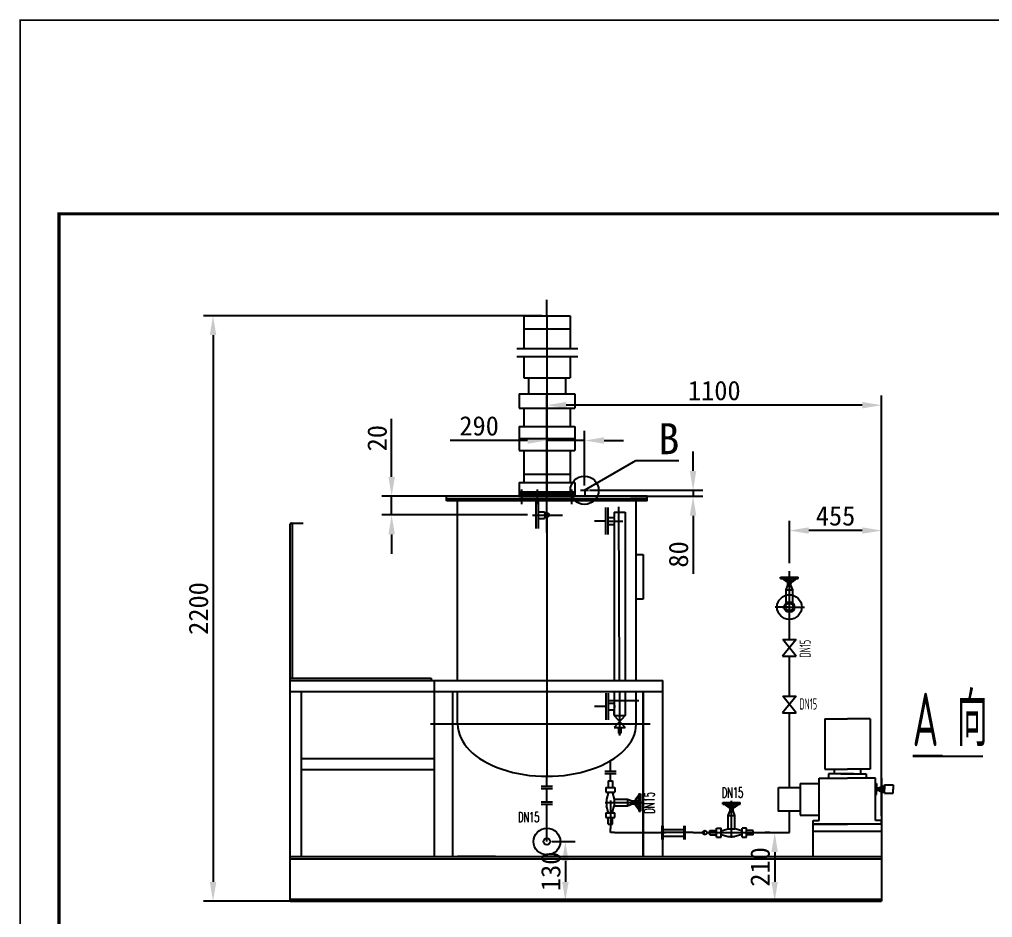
# Model space of a CAD drawing. Header units: millimetres. Extents: x 74 to 371, y 19 to 360.
# Drawn here: x 74.2 to 199.8, y 113.4 to 229.4 of the extents above; entities that cross this region are included whole.
import ezdxf
from ezdxf.enums import TextEntityAlignment as Align

# ---------------------------------------------------------------- set-up
doc = ezdxf.new("R2010")
doc.units = ezdxf.units.MM
doc.header["$PDMODE"] = 35
doc.layers.add('01-轮廓线', color=7, linetype='Continuous', lineweight=35)
doc.styles.add('HZ0', font='romans', dxfattribs={"width": 0.6, "bigfont": 'hztxt0'})
doc.styles.add('S', font='SimSun.ttf')
doc.styles.add('S1', font='isocp.shx', dxfattribs={"width": 0.6, "height": 4.5, "bigfont": 'chinese.shx'})
doc.dimstyles.new('ISO-25', dxfattribs={"dimtxt": 2.5, "dimasz": 2.5, "dimexe": 1.25, "dimexo": 0.625, "dimtad": 1, "dimtxsty": 'Standard', "dimcen": 2.5, "dimadec": 0, "dimazin": 0, "dimtfac": 1, "dimtmove": 0, "dimatfit": 3, "dimfxl": 0, "dimarcsym": 0})

# ---------------------------------------------------------------- blocks, each defined once
blk = doc.blocks.new('*D47')
at = {"color": 0, "lineweight": -2}
for p, q in [((142.24, 163.15), (142.24, 176.26)), ((147.11, 169.21), (147.11, 176.26)), ((139.74, 175.01), (129.74, 175.01)), ((147.11, 175.01), (142.24, 175.01)), ((149.61, 175.01), (152.11, 175.01))]:
    blk.add_line(p, q, dxfattribs=at)
at = {"color": 0}
for points in [[(139.74, 175.43), (139.74, 174.6), (142.24, 175.01)], [(149.61, 175.43), (149.61, 174.6), (147.11, 175.01)]]:
    blk.add_solid(points, dxfattribs=at)
at = {"layer": 'Defpoints', "color": 0}
for p in [(142.24, 175.01), (147.11, 168.59), (142.24, 162.52)]:
    blk.add_point(p, dxfattribs=at)
at = {"color": 0, "insert": (133.49, 176.89), "char_height": 2.5, "attachment_point": 5}
blk.add_mtext('\\A1;290', dxfattribs=at)
blk = doc.blocks.new('*D48')
at = {"color": 0, "lineweight": -2}
for p, q in [((173.53, 159.17), (173.53, 164.64)), ((185.44, 126.58), (185.44, 164.64)), ((182.94, 163.39), (176.03, 163.39))]:
    blk.add_line(p, q, dxfattribs=at)
at = {"color": 0}
for points in [[(176.03, 163.81), (176.03, 162.98), (173.53, 163.39)], [(182.94, 163.81), (182.94, 162.98), (185.44, 163.39)]]:
    blk.add_solid(points, dxfattribs=at)
at = {"layer": 'Defpoints', "color": 0}
for p in [(173.53, 163.39), (173.53, 158.54), (185.44, 125.96)]:
    blk.add_point(p, dxfattribs=at)
at = {"color": 0, "insert": (179.49, 165.27), "char_height": 2.5, "attachment_point": 5}
blk.add_mtext('\\A1;455', dxfattribs=at)
blk = doc.blocks.new('*D49')
at = {"color": 0, "lineweight": -2}
for p, q in [((142.24, 171.46), (142.24, 180.82)), ((185.44, 160.21), (185.44, 180.82)), ((182.94, 179.57), (144.74, 179.57))]:
    blk.add_line(p, q, dxfattribs=at)
at = {"color": 0}
for points in [[(144.74, 179.99), (144.74, 179.16), (142.24, 179.57)], [(182.94, 179.99), (182.94, 179.16), (185.44, 179.57)]]:
    blk.add_solid(points, dxfattribs=at)
at = {"layer": 'Defpoints', "color": 0}
for p in [(142.24, 179.57), (142.24, 170.84), (185.44, 159.58)]:
    blk.add_point(p, dxfattribs=at)
at = {"color": 0, "insert": (163.84, 181.45), "char_height": 2.5, "attachment_point": 5}
blk.add_mtext('\\A1;1100', dxfattribs=at)
blk = doc.blocks.new('*D50')
at = {"color": 0, "lineweight": -2}
for p, q in [((142.86, 123.25), (145.87, 123.25)), ((144.62, 120.75), (144.62, 118.04)), ((142.86, 115.54), (145.87, 115.54))]:
    blk.add_line(p, q, dxfattribs=at)
at = {"color": 0}
for points in [[(144.21, 120.75), (145.04, 120.75), (144.62, 123.25)], [(144.21, 118.04), (145.04, 118.04), (144.62, 115.54)]]:
    blk.add_solid(points, dxfattribs=at)
at = {"layer": 'Defpoints', "color": 0}
for p in [(142.24, 123.25), (142.24, 115.54), (144.62, 115.54)]:
    blk.add_point(p, dxfattribs=at)
at = {"color": 0, "insert": (142.75, 119.4), "char_height": 2.5, "attachment_point": 5, "rotation": 90}
blk.add_mtext('\\A1;130', dxfattribs=at)
blk = doc.blocks.new('*D51')
at = {"color": 0, "lineweight": -2}
for p, q in [((161.1, 171.09), (161.1, 173.59)), ((147.74, 168.59), (162.35, 168.59)), ((161.1, 168.59), (161.1, 167.81)), ((153.02, 167.81), (162.35, 167.81)), ((161.1, 165.31), (161.1, 157.81))]:
    blk.add_line(p, q, dxfattribs=at)
at = {"color": 0}
for points in [[(160.68, 171.09), (161.52, 171.09), (161.1, 168.59)], [(160.68, 165.31), (161.52, 165.31), (161.1, 167.81)]]:
    blk.add_solid(points, dxfattribs=at)
at = {"layer": 'Defpoints', "color": 0}
for p in [(147.11, 168.59), (152.39, 167.81), (161.1, 167.81)]:
    blk.add_point(p, dxfattribs=at)
at = {"color": 0, "insert": (159.23, 160.31), "char_height": 2.5, "attachment_point": 5, "rotation": 90}
blk.add_mtext('\\A1;80', dxfattribs=at)
blk = doc.blocks.new('*D52')
at = {"color": 0, "lineweight": -2}
for p, q in [((141.61, 191.12), (97.9, 191.12)), ((99.15, 188.62), (99.15, 118.04)), ((119.18, 115.54), (97.9, 115.54))]:
    blk.add_line(p, q, dxfattribs=at)
at = {"color": 0}
for points in [[(98.74, 188.62), (99.57, 188.62), (99.15, 191.12)], [(98.74, 118.04), (99.57, 118.04), (99.15, 115.54)]]:
    blk.add_solid(points, dxfattribs=at)
at = {"layer": 'Defpoints', "color": 0}
for p in [(142.24, 191.12), (99.15, 115.54), (119.8, 115.54)]:
    blk.add_point(p, dxfattribs=at)
at = {"color": 0, "insert": (97.28, 153.33), "char_height": 2.5, "attachment_point": 5, "rotation": 90}
blk.add_mtext('\\A1;2200', dxfattribs=at)
blk = doc.blocks.new('*D39')
at = {"color": 0, "lineweight": -2}
for p, q in [((122.2, 170.31), (122.2, 177.81)), ((136.03, 167.81), (120.95, 167.81)), ((122.2, 165.4), (122.2, 167.81)), ((139.73, 165.4), (120.95, 165.4)), ((122.2, 162.9), (122.2, 160.4))]:
    blk.add_line(p, q, dxfattribs=at)
at = {"color": 0}
for points in [[(121.79, 170.31), (122.62, 170.31), (122.2, 167.81)], [(121.79, 162.9), (122.62, 162.9), (122.2, 165.4)]]:
    blk.add_solid(points, dxfattribs=at)
at = {"layer": 'Defpoints', "color": 0}
for p in [(122.2, 167.81), (136.65, 167.81), (140.36, 165.4)]:
    blk.add_point(p, dxfattribs=at)
at = {"color": 0, "insert": (120.33, 175.31), "char_height": 2.5, "attachment_point": 5, "rotation": 90}
blk.add_mtext('\\A1;20', dxfattribs=at)
blk = doc.blocks.new('*D40')
at = {"color": 0, "lineweight": -2}
for p, q in [((171.01, 124.4), (170.39, 124.4)), ((171.64, 121.9), (171.64, 118.04)), ((171.01, 115.54), (170.39, 115.54))]:
    blk.add_line(p, q, dxfattribs=at)
at = {"color": 0}
for points in [[(171.22, 121.9), (172.05, 121.9), (171.64, 124.4)], [(171.22, 118.04), (172.05, 118.04), (171.64, 115.54)]]:
    blk.add_solid(points, dxfattribs=at)
at = {"layer": 'Defpoints', "color": 0}
for p in [(171.64, 124.4), (171.64, 115.54), (171.64, 115.54)]:
    blk.add_point(p, dxfattribs=at)
at = {"color": 0, "insert": (169.76, 119.97), "char_height": 2.5, "attachment_point": 5, "rotation": 90}
blk.add_mtext('\\A1;210', dxfattribs=at)

msp = doc.modelspace()

# ---------------------------------------------------------------- linework, layer by layer
at = {"color": 0}
for p, q in [((142.237, 191.122), (142.237, 193.185)), ((139.246, 191.122), (139.246, 186.874)), ((139.246, 191.122), (145.228, 191.122)), ((142.237, 191.122), (142.237, 167.815)), ((145.228, 191.122), (145.228, 186.874)), ((139.246, 189.436), (145.228, 189.436)), ((138.364, 186.874), (146.237, 186.874)), ((138.364, 185.864), (146.237, 185.864)), ((139.246, 185.864), (139.246, 183.087)), ((145.228, 185.864), (145.228, 183.087)), ((139.246, 183.087), (145.228, 183.087)), ((139.845, 183.087), (139.845, 181.021)), ((144.63, 183.087), (144.63, 181.021)), ((138.648, 181.034), (138.648, 179.207)), ((138.648, 181.034), (145.826, 181.034)), ((138.648, 181.021), (138.648, 179.194)), ((138.648, 181.021), (145.826, 181.021)), ((145.826, 181.034), (145.826, 179.207)), ((145.826, 181.021), (145.826, 179.194)), ((138.648, 179.207), (145.826, 179.207)), ((138.648, 179.194), (145.826, 179.194)), ((139.246, 179.207), (139.246, 176.836)), ((139.246, 179.194), (139.246, 177.804)), ((145.228, 179.207), (145.228, 176.836)), ((145.228, 179.194), (145.228, 177.804)), ((138.648, 176.836), (138.648, 173.74)), ((138.648, 176.836), (145.826, 176.836)), ((145.826, 176.836), (145.826, 173.74)), ((138.648, 175.291), (145.826, 175.291)), ((138.648, 173.74), (145.826, 173.74)), ((139.246, 173.74), (139.246, 169.612)), ((145.228, 173.74), (145.228, 169.612)), ((147.091, 168.586), (153.726, 172.417)), ((153.726, 172.417), (159.258, 172.417)), ((138.648, 169.612), (138.648, 167.815)), ((138.648, 169.612), (145.826, 169.612)), ((139.357, 170.672), (145.117, 170.672)), ((145.826, 169.612), (145.826, 167.815)), ((138.648, 168.368), (145.826, 168.368)), ((139.013, 166.792), (139.013, 168.681)), ((141.029, 166.792), (141.029, 168.681)), ((141.029, 166.792), (141.029, 168.681)), ((145.462, 166.792), (145.462, 168.681)), ((146.587, 168.586), (147.595, 168.586)), ((147.114, 168.586), (147.114, 167.815)), ((145.664, 167.815), (129.277, 167.815)), ((155.197, 167.815), (129.277, 167.815)), ((129.277, 167.216), (129.277, 167.815)), ((129.277, 167.515), (145.664, 167.515)), ((145.664, 167.216), (129.277, 167.216)), ((155.197, 167.216), (129.277, 167.216)), ((130.717, 144.055), (130.717, 167.216)), ((138.648, 168.114), (145.826, 168.114)), ((138.648, 167.815), (145.826, 167.815)), ((140.869, 163.641), (140.869, 167.097)), ((141.157, 163.641), (141.157, 167.097)), ((145.664, 167.515), (155.197, 167.515)), ((153.757, 144.055), (153.757, 167.216)), ((155.197, 167.216), (155.197, 167.815)), ((141.157, 165.801), (141.933, 165.801)), ((149.842, 162.895), (149.842, 166.351)), ((150.13, 162.895), (150.13, 166.351)), ((150.907, 165.775), (150.907, 165.055)), ((150.907, 165.775), (152.347, 165.775)), ((151.483, 166.465), (151.583, 144.055)), ((152.347, 165.775), (152.347, 144.055)), ((140.36, 165.396), (144.262, 165.396)), ((141.157, 164.937), (141.933, 164.937)), ((142.237, 165.396), (142.237, 131.671)), ((149.842, 164.623), (148.402, 164.623)), ((150.13, 165.055), (150.907, 165.055)), ((150.13, 164.623), (152.035, 164.623)), ((109.117, 115.543), (109.117, 164.21)), ((109.261, 164.348), (110.799, 164.348)), ((109.405, 144.343), (109.405, 164.21)), ((150.13, 164.191), (150.907, 164.191)), ((150.907, 164.191), (150.907, 144.055)), ((153.757, 160.309), (154.673, 160.309)), ((154.673, 160.309), (154.673, 154.535)), ((172.405, 157.389), (174.663, 157.389)), ((172.405, 157.187), (172.405, 157.389)), ((172.405, 157.187), (174.663, 157.187)), ((172.597, 157.187), (173.232, 156.715)), ((172.766, 157.187), (173.232, 156.841)), ((173.34, 156.905), (173.34, 157.187)), ((173.534, 153.515), (173.534, 158.141)), ((173.728, 156.905), (173.728, 157.187)), ((174.303, 157.187), (173.837, 156.841)), ((174.472, 157.187), (173.837, 156.715)), ((174.663, 157.187), (174.663, 157.389)), ((173.102, 155.74), (173.34, 156.347)), ((173.102, 154.037), (173.102, 155.74)), ((173.102, 155.74), (173.966, 155.74)), ((173.232, 156.905), (173.837, 156.905)), ((173.232, 156.905), (173.232, 156.674)), ((173.232, 156.674), (173.837, 156.674)), ((173.34, 156.347), (173.34, 156.674)), ((173.34, 156.347), (173.728, 156.347)), ((173.728, 156.347), (173.728, 156.674)), ((173.966, 155.74), (173.728, 156.347)), ((173.837, 156.905), (173.837, 156.674)), ((173.966, 154.037), (173.966, 155.74)), ((154.673, 154.535), (153.757, 154.535)), ((173.534, 153.515), (171.709, 153.515)), ((172.607, 153.515), (174.337, 153.515)), ((173.534, 149.32), (173.534, 153.918)), ((173.534, 152.449), (173.534, 153.515)), ((174.212, 153.515), (175.502, 153.515)), ((173.534, 151.923), (173.534, 152.449)), ((173.534, 149.32), (173.534, 149.541)), ((174.406, 149.32), (172.662, 147.16)), ((174.39, 147.16), (172.678, 149.32)), ((172.678, 149.32), (174.406, 149.32)), ((172.678, 149.32), (174.406, 149.32)), ((172.662, 147.16), (174.39, 147.16)), ((173.534, 142.034), (173.534, 147.16)), ((109.117, 144.343), (127.294, 144.343)), ((109.117, 117.271), (109.117, 144.055)), ((109.117, 144.055), (127.294, 144.055)), ((127.294, 144.343), (127.294, 144.055)), ((127.294, 144.055), (156.115, 144.055)), ((127.694, 144.055), (127.694, 121.303)), ((156.188, 144.055), (157.204, 144.055)), ((157.204, 121.303), (157.204, 144.055)), ((109.117, 142.615), (125.814, 142.615)), ((110.557, 121.303), (110.557, 142.615)), ((125.814, 142.615), (156.188, 142.615)), ((130.076, 142.615), (130.076, 121.303)), ((130.717, 138.416), (130.717, 142.615)), ((149.842, 142.408), (149.842, 138.952)), ((150.13, 142.408), (150.13, 138.952)), ((150.907, 142.615), (150.907, 139.528)), ((151.589, 142.615), (151.615, 136.94)), ((152.347, 142.615), (152.347, 139.528)), ((153.757, 138.416), (153.757, 142.615)), ((154.675, 142.615), (154.675, 121.303)), ((154.675, 121.303), (154.675, 142.615)), ((156.188, 142.615), (157.204, 142.615)), ((174.406, 142.034), (172.662, 139.874)), ((174.39, 139.874), (172.678, 142.034)), ((172.678, 142.034), (174.406, 142.034)), ((172.678, 142.034), (174.406, 142.034)), ((149.842, 140.68), (148.402, 140.68)), ((150.13, 141.112), (150.907, 141.112)), ((150.219, 141.462), (154.121, 141.462)), ((150.13, 140.248), (150.907, 140.248)), ((150.907, 139.528), (150.907, 140.248)), ((150.907, 139.528), (152.347, 139.528)), ((150.907, 139.528), (152.347, 137.963)), ((152.347, 139.528), (150.907, 137.963)), ((172.662, 139.874), (174.39, 139.874)), ((173.534, 135.414), (173.534, 139.874)), ((155.571, 138.416), (127.216, 138.416)), ((178.089, 139.09), (181.014, 139.09)), ((178.089, 139.09), (178.089, 132.607)), ((183.939, 139.09), (181.014, 139.09)), ((183.939, 139.09), (183.939, 132.607)), ((150.907, 137.963), (152.347, 137.963)), ((151.483, 137.963), (151.483, 137.243)), ((151.483, 137.243), (151.771, 137.243)), ((151.771, 137.963), (151.771, 137.243)), ((173.534, 130.211), (173.534, 135.414)), ((110.557, 133.975), (124.374, 133.975)), ((124.374, 133.975), (127.694, 133.975)), ((150.427, 132.304), (150.427, 133.671)), ((193.185, 134.266), (193.185, 134.266)), ((193.307, 134.266), (198.501, 134.266)), ((110.557, 132.535), (124.374, 132.535)), ((124.374, 132.535), (127.694, 132.535)), ((151.157, 132.304), (149.697, 132.304)), ((151.157, 132.001), (149.697, 132.001)), ((150.427, 131.084), (150.427, 132.001)), ((178.089, 132.607), (181.014, 132.607)), ((181.014, 131.991), (178.597, 131.991)), ((178.597, 131.991), (178.597, 131.44)), ((179.306, 132.607), (179.306, 131.991)), ((180.168, 131.991), (181.014, 131.991)), ((183.939, 132.607), (181.014, 132.607)), ((181.86, 131.991), (181.014, 131.991)), ((181.014, 131.991), (183.43, 131.991)), ((182.721, 132.607), (182.721, 131.991)), ((183.43, 131.991), (183.43, 131.44)), ((142.237, 130.39), (142.237, 131.671)), ((150.139, 131.084), (150.139, 130.22)), ((150.139, 131.084), (150.715, 131.084)), ((150.715, 131.084), (150.715, 130.22)), ((174.921, 130.729), (177.379, 130.729)), ((177.379, 125.957), (177.379, 131.44)), ((177.379, 131.44), (181.014, 131.44)), ((177.379, 126.661), (177.379, 130.729)), ((184.648, 131.44), (181.014, 131.44)), ((184.648, 125.957), (184.648, 131.44)), ((184.65, 130.742), (184.776, 130.742)), ((184.776, 130.742), (184.776, 130.028)), ((185.437, 131.44), (185.437, 121.303)), ((142.967, 130.376), (141.507, 130.376)), ((142.967, 130.073), (141.507, 130.073)), ((142.237, 128.343), (142.237, 130.069)), ((149.851, 130.22), (151.003, 130.22)), ((149.851, 130.22), (149.851, 129.644)), ((149.851, 129.644), (151.003, 129.644)), ((150.139, 129.495), (149.925, 128.722)), ((150.139, 129.644), (150.139, 129.495)), ((150.715, 129.644), (150.715, 129.495)), ((150.715, 129.495), (150.929, 128.722)), ((151.003, 130.22), (151.003, 129.644)), ((154.099, 129.419), (154.099, 127.161)), ((154.099, 129.419), (154.301, 129.419)), ((154.301, 129.419), (154.301, 127.161)), ((184.776, 130.189), (185.031, 130.189)), ((184.776, 129.313), (184.776, 130.028)), ((184.776, 129.866), (185.031, 129.866)), ((185.031, 130.189), (185.263, 130.283)), ((185.031, 130.189), (185.031, 130.028)), ((185.031, 129.866), (185.031, 130.028)), ((185.031, 129.866), (185.263, 129.772)), ((185.263, 130.028), (185.263, 130.283)), ((185.263, 130.283), (185.555, 130.283)), ((185.263, 130.028), (185.263, 129.772)), ((185.263, 129.772), (185.555, 129.772)), ((185.555, 130.283), (185.555, 130.412)), ((185.555, 130.412), (185.812, 130.412)), ((185.555, 130.283), (185.555, 130.028)), ((185.555, 129.772), (185.555, 130.028)), ((185.555, 129.772), (185.555, 129.643)), ((185.555, 129.643), (185.812, 129.643)), ((185.812, 130.412), (185.812, 130.558)), ((185.812, 130.558), (186.914, 130.558)), ((185.812, 130.412), (185.812, 130.028)), ((185.812, 129.643), (185.812, 130.028)), ((185.812, 129.643), (185.812, 129.498)), ((185.812, 129.498), (186.914, 129.498)), ((186.914, 130.558), (186.914, 130.028)), ((186.914, 129.498), (186.914, 130.028)), ((142.967, 128.343), (141.507, 128.343)), ((149.77, 128.29), (154.521, 128.29)), ((149.925, 128.722), (149.925, 127.858)), ((150.427, 128.56), (150.427, 125.208)), ((150.929, 128.722), (152.651, 128.722)), ((150.929, 128.722), (150.929, 127.858)), ((152.651, 128.722), (152.651, 127.858)), ((152.651, 128.722), (153.259, 128.484)), ((152.651, 127.858), (153.259, 128.096)), ((153.259, 128.484), (153.259, 128.096)), ((153.259, 128.484), (153.586, 128.484)), ((153.259, 128.096), (153.586, 128.096)), ((153.817, 128.592), (153.586, 128.592)), ((153.586, 128.592), (153.586, 127.988)), ((154.099, 129.227), (153.627, 128.592)), ((154.099, 129.059), (153.752, 128.592)), ((153.817, 128.592), (153.817, 127.988)), ((153.817, 128.484), (154.099, 128.484)), ((153.817, 128.096), (154.099, 128.096)), ((164.944, 128.07), (164.944, 128.271)), ((164.944, 128.271), (167.202, 128.271)), ((166.073, 123.741), (166.073, 128.491)), ((167.202, 128.07), (167.202, 128.271)), ((184.65, 129.313), (184.776, 129.313)), ((142.967, 128.04), (141.507, 128.04)), ((142.237, 123.249), (142.237, 128.04)), ((149.851, 126.936), (149.851, 126.36)), ((149.851, 126.936), (151.003, 126.936)), ((150.139, 127.085), (149.925, 127.858)), ((150.139, 127.085), (150.139, 126.936)), ((150.715, 127.085), (150.929, 127.858)), ((150.715, 127.085), (150.715, 126.936)), ((150.929, 127.858), (152.651, 127.858)), ((151.003, 126.36), (151.003, 126.936)), ((153.817, 127.988), (153.586, 127.988)), ((154.099, 127.352), (153.627, 127.988)), ((154.099, 127.521), (153.752, 127.988)), ((154.099, 127.161), (154.301, 127.161)), ((164.944, 128.07), (167.202, 128.07)), ((165.135, 128.07), (165.77, 127.597)), ((165.304, 128.07), (165.77, 127.723)), ((165.641, 126.622), (165.879, 127.23)), ((165.77, 127.788), (166.375, 127.788)), ((165.77, 127.788), (165.77, 127.556)), ((165.77, 127.556), (166.375, 127.556)), ((165.879, 127.788), (165.879, 128.07)), ((165.879, 127.23), (165.879, 127.556)), ((165.879, 127.23), (166.266, 127.23)), ((166.266, 127.788), (166.266, 128.07)), ((166.266, 127.23), (166.266, 127.556)), ((166.505, 126.622), (166.266, 127.23)), ((166.841, 128.07), (166.375, 127.723)), ((167.01, 128.07), (166.375, 127.597)), ((166.375, 127.788), (166.375, 127.556)), ((173.534, 124.398), (173.534, 127.178)), ((149.851, 126.36), (151.003, 126.36)), ((150.139, 125.496), (150.139, 126.36)), ((150.715, 125.496), (150.715, 126.36)), ((165.641, 124.9), (165.641, 126.622)), ((165.641, 126.622), (166.505, 126.622)), ((166.505, 124.9), (166.505, 126.622)), ((174.921, 126.661), (177.379, 126.661)), ((176.59, 125.497), (176.59, 125.957)), ((176.59, 125.957), (177.379, 125.957)), ((185.437, 125.957), (184.648, 125.957)), ((185.437, 125.497), (185.437, 125.957)), ((150.139, 125.496), (150.715, 125.496)), ((150.427, 125.496), (150.427, 124.92)), ((150.427, 124.398), (150.427, 124.92)), ((150.965, 124.398), (150.427, 124.398)), ((150.965, 124.398), (157.556, 124.398)), ((160.038, 124.398), (156.93, 124.398)), ((157.06, 125.264), (157.06, 123.531)), ((157.204, 125.264), (157.204, 123.531)), ((157.204, 124.795), (159.894, 124.795)), ((159.894, 125.264), (159.894, 123.531)), ((160.038, 125.264), (160.038, 123.531)), ((161.098, 124.398), (160.038, 124.398)), ((161.098, 124.398), (162.623, 124.398)), ((162.883, 124.398), (163.279, 124.398)), ((163.279, 124.11), (163.279, 124.686)), ((163.279, 124.686), (164.143, 124.686)), ((163.279, 124.398), (168.866, 124.398)), ((164.143, 123.822), (164.143, 124.974)), ((164.143, 124.974), (164.719, 124.974)), ((164.719, 123.822), (164.719, 124.974)), ((164.719, 124.686), (164.868, 124.686)), ((164.868, 124.686), (165.641, 124.9)), ((165.641, 124.9), (166.505, 124.9)), ((167.278, 124.686), (166.505, 124.9)), ((167.278, 124.686), (167.426, 124.686)), ((168.002, 124.974), (167.426, 124.974)), ((167.426, 123.822), (167.426, 124.974)), ((168.002, 123.822), (168.002, 124.974)), ((168.866, 124.686), (168.002, 124.686)), ((168.866, 124.11), (168.866, 124.686)), ((168.866, 124.398), (169.738, 124.398)), ((169.738, 124.398), (173.534, 124.398)), ((185.437, 125.497), (176.59, 125.497)), ((176.59, 121.303), (176.59, 125.497)), ((176.59, 125.497), (181.014, 125.497)), ((176.59, 124.575), (185.437, 124.575)), ((185.437, 125.497), (181.014, 125.497)), ((157.204, 123.964), (159.894, 123.964)), ((163.279, 124.11), (164.143, 124.11)), ((164.143, 123.822), (164.719, 123.822)), ((164.719, 124.11), (164.868, 124.11)), ((164.868, 124.11), (165.641, 123.895)), ((165.641, 123.895), (166.505, 123.895)), ((167.278, 124.11), (166.505, 123.895)), ((167.278, 124.11), (167.426, 124.11)), ((167.426, 123.822), (168.002, 123.822)), ((168.866, 124.11), (168.002, 124.11)), ((109.117, 121.303), (185.437, 121.303)), ((109.117, 121.015), (185.437, 121.015)), ((135.594, 121.303), (130.698, 121.303)), ((185.437, 121.303), (185.437, 115.543)), ((109.117, 115.831), (185.437, 115.831)), ((109.117, 115.543), (185.437, 115.543))]:
    msp.add_line(p, q, dxfattribs=at)
msp.add_line((174.921, 130.729), (174.921, 126.661))
for points, const_width in [([(74.269, 19.261), (371.269, 19.261), (371.269, 229.261), (74.269, 229.261)], 0.2), ([(79.269, 24.261), (366.269, 24.261), (366.269, 204.261), (79.269, 204.261)], 0.4)]:
    msp.add_lwpolyline(points, close=True, dxfattribs=dict(const_width=const_width))
msp.add_lwpolyline([(172.147, 130.211), (174.921, 130.211), (174.921, 127.178), (172.147, 127.178)], close=True, dxfattribs=at)
for centre, radius in [((147.091, 168.586), 1.824), ((142.237, 165.396), 0.277), ((173.534, 153.515), 1.592), ((173.534, 153.515), 0.677), ((173.534, 153.515), 0.502), ((142.237, 123.249), 1.728), ((162.623, 124.398), 0.259), ((142.237, 123.249), 0.432)]:
    msp.add_circle(centre, radius, dxfattribs=at)
for centre, radius, start, end in [((140.943, 165.369), 1.08, 336.42652, 23.57348), ((149.917, 164.623), 1.08, 336.42652, 23.57348), ((109.261, 164.204), 0.144, 2.60008, 177.39992), ((149.917, 140.68), 1.08, 336.42652, 23.57348)]:
    msp.add_arc(centre, radius, start, end, dxfattribs=at)
msp.add_ellipse((142.237, 138.416), major_axis=(-11.52, 0), ratio=0.5857359, start_param=0, end_param=3.1415927, dxfattribs=at)
at = {"layer": '01-轮廓线', "color": 0}
msp.add_line((193.307, 134.266), (189.465, 134.266), dxfattribs=at)

# ---------------------------------------------------------------- texts
at = {"color": 0, "style": 'S'}
msp.add_text('B', height=4, dxfattribs=at).set_placement((157.971, 175.25), align=Align.MIDDLE_CENTER)
at = {"color": 0, "style": 'S1', "width": 0.6}
msp.add_text('DN15', height=1.44, rotation=90, dxfattribs=at).set_placement((176.28, 146.996))
for s, height, p in [('A 向', 6.912, (189.428, 135.563)), ('DN15', 1.44, (174.823, 140.286))]:
    msp.add_text(s, height=height, dxfattribs=at).set_placement(p)
at = {"style": 'HZ0', "width": 0.6}
msp.add_text('DN15', height=1.296, rotation=90, dxfattribs=at).set_placement((156.112, 126.875))
for p in [(164.807, 128.91), (138.505, 125.764)]:
    msp.add_text('DN15', height=1.296, dxfattribs=at).set_placement(p)

# ---------------------------------------------------------------- dimensions: what is measured, and where the dimension line sits
at = {"color": 0}
for base, p1, p2, text, picture, middle in [((99.152, 115.543), (142.237, 191.122), (119.802, 115.543), '2200', '*D52', (97.277, 153.332)), ((122.203, 167.815), (140.36, 165.396), (136.653, 167.815), '20', '*D39', (120.328, 175.315)), ((161.101, 167.815), (147.114, 168.586), (152.391, 167.815), '80', '*D51', (159.226, 160.315)), ((171.636, 115.543), (171.636, 124.398), (171.636, 115.543), '210', '*D40', (169.761, 119.97)), ((144.625, 115.543), (142.237, 123.249), (142.237, 115.543), '130', '*D50', (142.75, 119.396))]:
    dim = msp.add_linear_dim(base=base, p1=p1, p2=p2, angle=90, text=text, dimstyle='ISO-25', override={"dimtp": -0.009, "dimtm": 0.034, "dimtfac": 0.5, "dimtolj": 1}, dxfattribs=at)
    dim.commit()
    dim.dimension.update_dxf_attribs({"geometry": picture, "text_midpoint": middle})
for base, p1, p2, text, picture, middle in [((142.237, 179.574), (185.437, 159.581), (142.237, 170.839), '1100', '*D49', (163.837, 181.449)), ((142.237, 175.012), (147.114, 168.586), (142.237, 162.522), '290', '*D47', (133.487, 176.887)), ((173.534, 163.394), (185.437, 125.957), (173.534, 158.544), '455', '*D48', (179.486, 165.269))]:
    dim = msp.add_linear_dim(base=base, p1=p1, p2=p2, text=text, dimstyle='ISO-25', override={"dimtp": -0.009, "dimtm": 0.034, "dimtfac": 0.5, "dimtolj": 1}, dxfattribs=at)
    dim.commit()
    dim.dimension.update_dxf_attribs({"geometry": picture, "text_midpoint": middle})

doc.saveas('drawing.dxf')
